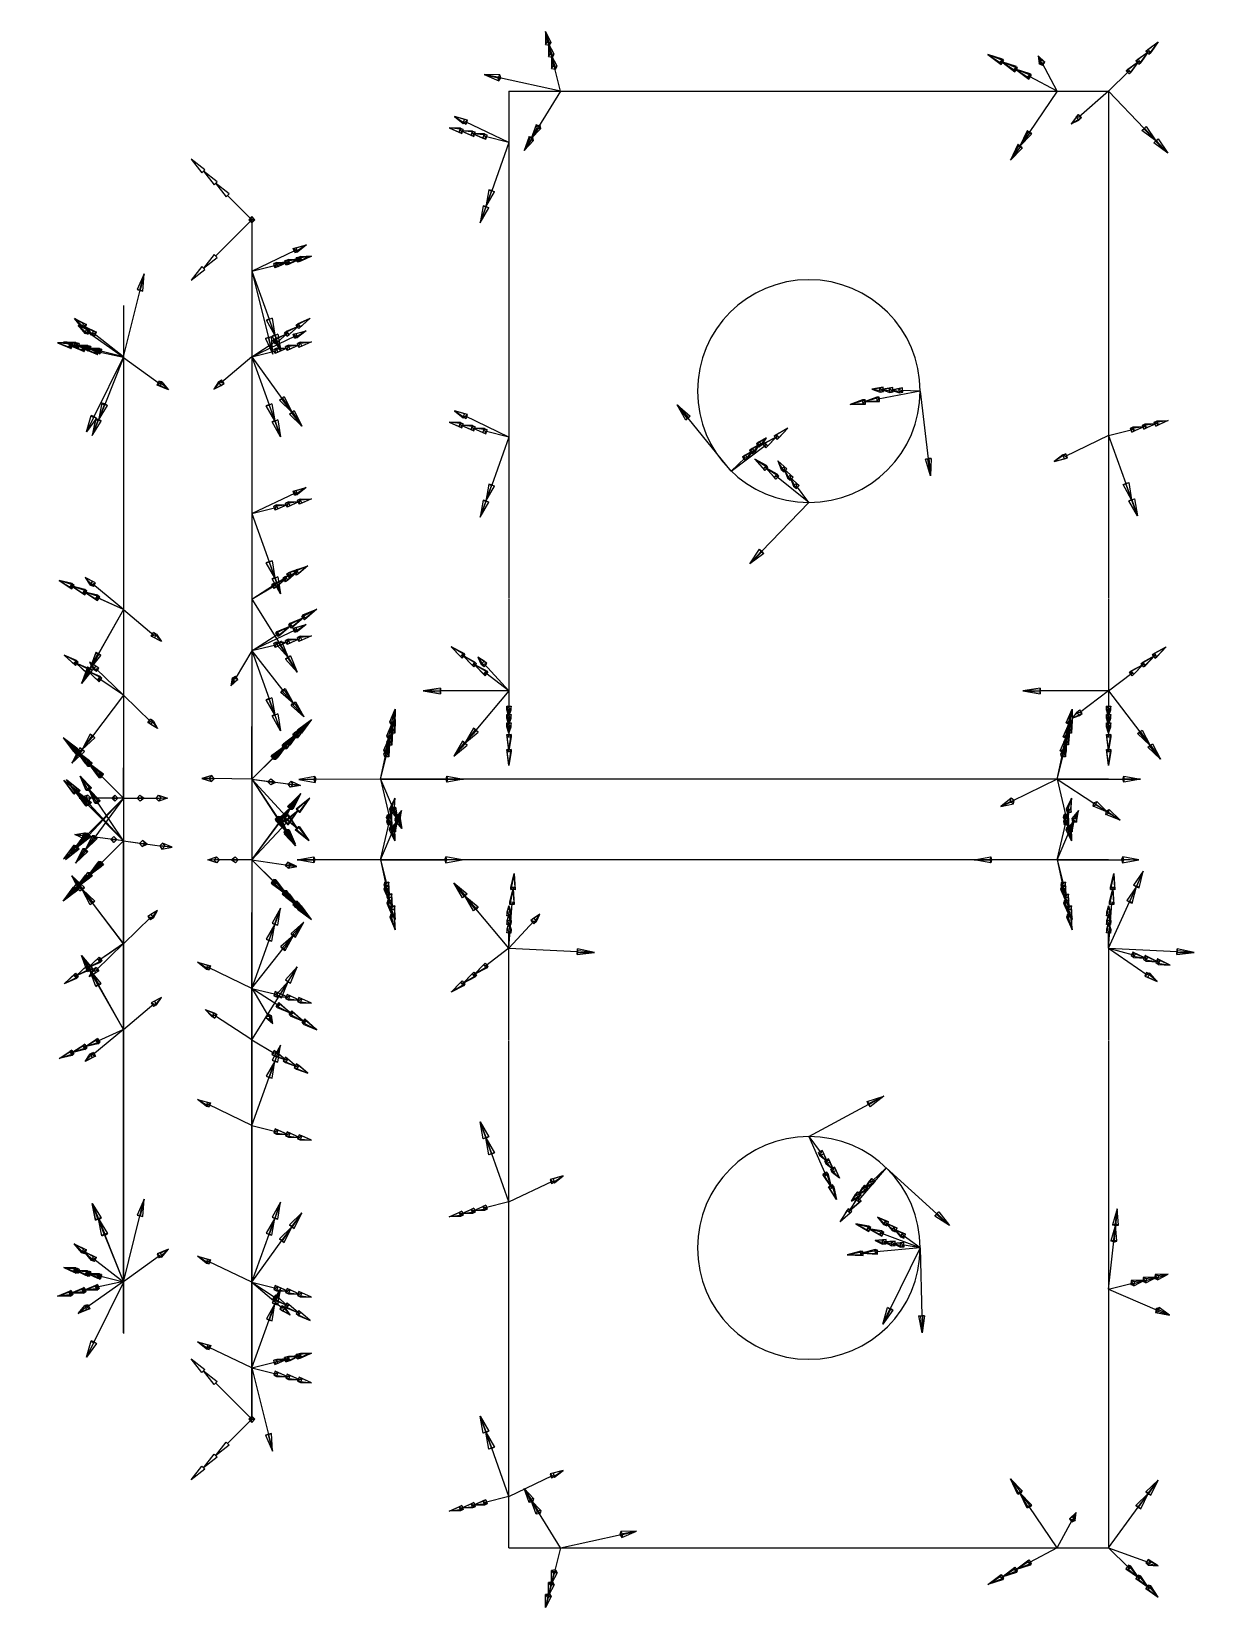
# Model space of a CAD drawing. Header units: millimetres. Extents: x -13087 to 13, y -102 to 102.
# Drawn here: x -12589.6 to -12452.3, y -92 to 92 of the extents above; entities that cross this region are included whole.
import ezdxf

# ---------------------------------------------------------------- set-up
doc = ezdxf.new("R2010")
doc.units = ezdxf.units.MM
for name, color, linetype in [('AutoDetect_116_85', 1, 'Continuous'), ('AutoDetect_117_74', 1, 'Continuous'), ('AutoDetect_118_63', 1, 'Continuous'), ('AutoDetect_118_75', 1, 'Continuous'), ('AutoDetect_118_88', 1, 'Continuous'), ('AutoDetect_119_69', 1, 'Continuous'), ('AutoDetect_119_73', 1, 'Continuous'), ('AutoDetect_119_83', 1, 'Continuous'), ('AutoDetect_122_71', 1, 'Continuous'), ('AutoDetect_123_82', 1, 'Continuous'), ('AutoDetect_124_89', 1, 'Continuous'), ('AutoDetect_125_77', 1, 'Continuous'), ('AutoDetect_25_78', 1, 'Continuous'), ('AutoDetect_27_92', 1, 'Continuous'), ('AutoDetect_29_91', 1, 'Continuous'), ('AutoDetect_30_90', 1, 'Continuous'), ('AutoDetect_43_84', 1, 'Continuous'), ('AutoDetect_44_68', 1, 'Continuous'), ('AutoDetect_44_72', 1, 'Continuous'), ('AutoDetect_45_65', 1, 'Continuous'), ('AutoDetect_45_76', 1, 'Continuous'), ('AutoDetect_48_66', 1, 'Continuous'), ('AutoDetect_49_67', 1, 'Continuous'), ('AutoDetect_50_64', 1, 'Continuous'), ('AutoDetect_51_86', 1, 'Continuous'), ('AutoDetect_52_70', 1, 'Continuous'), ('AutoDetect_55_79', 1, 'Continuous'), ('AutoDetect_56_80', 1, 'Continuous'), ('AutoDetect_57_81', 1, 'Continuous'), ('Lasche_ID_GUID_E915DF57_CAD8_4553_902B_D7BDDE787971', 1, 'Continuous')]:
    doc.layers.add(name, color=color, linetype=linetype)

# ---------------------------------------------------------------- blocks, each defined once
blk = doc.blocks.new('Kontrollpunkt')
at = {"color": 0}
for q in [(0, 6), (8, 0), (0, 0, 4)]:
    blk.add_line((0, 0), q, dxfattribs=at)
for points in [[(0.25, 8, -0.25), (-0.25, 8, -0.25), (-0.25, 8, 0.25), (0, 10, 0), (-0.25, 8, -0.25), (0.25, 8, 0.25), (0, 10, 0), (0.25, 8, -0.25), (0.25, 8, 0.25), (-0.25, 8, 0.25)], [(0.25, 6, -0.25), (-0.25, 6, -0.25), (-0.25, 6, 0.25), (0, 8, 0), (-0.25, 6, -0.25), (0.25, 6, 0.25), (0, 8, 0), (0.25, 6, -0.25), (0.25, 6, 0.25), (-0.25, 6, 0.25)], [(0.25, 0.25, 4), (-0.25, 0.25, 4), (-0.25, -0.25, 4), (0, 0, 6), (-0.25, 0.25, 4), (0.25, -0.25, 4), (0, 0, 6), (0.25, 0.25, 4), (0.25, -0.25, 4), (-0.25, -0.25, 4)], [(0.25, 0.25, 6), (-0.25, 0.25, 6), (-0.25, -0.25, 6), (0, 0, 8), (-0.25, 0.25, 6), (0.25, -0.25, 6), (0, 0, 8), (0.25, 0.25, 6), (0.25, -0.25, 6), (-0.25, -0.25, 6)], [(0.25, 0.25, 8), (-0.25, 0.25, 8), (-0.25, -0.25, 8), (0, 0, 10), (-0.25, 0.25, 8), (0.25, -0.25, 8), (0, 0, 10), (0.25, 0.25, 8), (0.25, -0.25, 8), (-0.25, -0.25, 8)], [(8, 0.25, -0.25), (8, 0.25, 0.25), (8, -0.25, 0.25), (10, 0, 0), (8, 0.25, 0.25), (8, -0.25, -0.25), (10, 0, 0), (8, 0.25, -0.25), (8, -0.25, -0.25), (8, -0.25, 0.25)]]:
    blk.add_polyline3d(points, dxfattribs=at)

msp = doc.modelspace()

# ---------------------------------------------------------------- linework, layer by layer
at = {"layer": 'AutoDetect_116_85', "color": 1}
msp.add_line((-12578.88, 60, 0), (-12578.88, -60, 0), dxfattribs=at)
at = {"layer": 'AutoDetect_117_74', "color": 1}
msp.add_line((-12578.88, 60, -114), (-12578.88, -60, -114), dxfattribs=at)
at = {"layer": 'AutoDetect_118_63', "color": 1}
msp.add_line((-12578.88, 2.5, -94), (-12578.88, 2.5, -20), dxfattribs=at)
at = {"layer": 'AutoDetect_118_63', "color": 1, "extrusion": (-1, 0, 0)}
for centre, start, end in [((-14.5, -94, 12578.88), 315, 0), ((-14.5, -20, 12578.88), 0, 45)]:
    msp.add_arc(centre, 12, start, end, dxfattribs=at)
at = {"layer": 'AutoDetect_118_75', "color": 1}
msp.add_line((-12578.88, 59.9, -8), (-12578.88, 14.5, -8), dxfattribs=at)
at = {"layer": 'AutoDetect_118_75', "color": 1, "extrusion": (1, 0, 0)}
msp.add_arc((14.5, -20, -12578.88), 12, 90, 135, dxfattribs=at)
at = {"layer": 'AutoDetect_118_88', "color": 1}
msp.add_line((-12578.88, 59.9, -106), (-12578.88, 14.5, -106), dxfattribs=at)
at = {"layer": 'AutoDetect_118_88', "color": 1, "extrusion": (-1, 0, 0)}
msp.add_arc((-14.5, -94, 12578.88), 12, 270, 315, dxfattribs=at)
at = {"layer": 'AutoDetect_119_69', "color": 1}
msp.add_line((-12578.88, -2.5, -20), (-12578.88, -2.5, -94), dxfattribs=at)
at = {"layer": 'AutoDetect_119_69', "color": 1, "extrusion": (-1, 0, 0)}
for centre, start, end in [((14.5, -20, 12578.88), 135, 180), ((14.5, -94, 12578.88), 180, 225)]:
    msp.add_arc(centre, 12, start, end, dxfattribs=at)
at = {"layer": 'AutoDetect_119_73', "color": 1}
msp.add_line((-12578.88, -59.9, -8), (-12578.88, -14.5, -8), dxfattribs=at)
at = {"layer": 'AutoDetect_119_73', "color": 1, "extrusion": (-1, 0, 0)}
msp.add_arc((14.5, -20, 12578.88), 12, 90, 135, dxfattribs=at)
at = {"layer": 'AutoDetect_119_83', "color": 1}
msp.add_line((-12578.88, -59.9, -106), (-12578.88, -14.5, -106), dxfattribs=at)
at = {"layer": 'AutoDetect_119_83', "color": 1, "extrusion": (1, 0, 0)}
msp.add_arc((-14.5, -94, -12578.88), 12, 270, 315, dxfattribs=at)
at = {"layer": 'AutoDetect_122_71', "color": 1}
msp.add_line((-12563.88, -60, -114), (-12563.88, -19.7, -114), dxfattribs=at)
at = {"layer": 'AutoDetect_123_82', "color": 1}
msp.add_line((-12563.88, -60, -106), (-12563.88, -19.7, -106), dxfattribs=at)
at = {"layer": 'AutoDetect_124_89', "color": 1}
msp.add_line((-12563.88, 60, -106), (-12563.88, 19.7, -106), dxfattribs=at)
at = {"layer": 'AutoDetect_125_77', "color": 1}
msp.add_line((-12563.88, 60, -114), (-12563.88, 19.7, -114), dxfattribs=at)
at = {"layer": 'AutoDetect_25_78', "color": 1}
for start, end in [(0, 180), (180, 270), (270, 0)]:
    msp.add_arc((-12498.88, 50, -435.4), 13, start, end, dxfattribs=at)
at = {"layer": 'AutoDetect_27_92', "color": 1}
msp.add_line((-12533.88, 85, -435.4), (-12463.88, 85, -435.4), dxfattribs=at)
at = {"layer": 'AutoDetect_29_91', "color": 1}
for p, q in [((-12533.88, 85, -435.4), (-12533.88, 25.78, -435.4)), ((-12533.88, 25.71, -435.38), (-12533.88, 15, -432.3))]:
    msp.add_line(p, q, dxfattribs=at)
at = {"layer": 'AutoDetect_30_90', "color": 1}
for p, q in [((-12463.88, 85, -435.4), (-12463.88, 25.78, -435.4)), ((-12463.88, 25.71, -435.38), (-12463.88, 15, -432.3))]:
    msp.add_line(p, q, dxfattribs=at)
at = {"layer": 'AutoDetect_43_84', "color": 1}
msp.add_line((-12563.88, 70), (-12563.88, -70), dxfattribs=at)
at = {"layer": 'AutoDetect_44_68', "color": 1}
msp.add_line((-12563.88, -4.7, -106), (-12563.88, -4.7, -35.6), dxfattribs=at)
at = {"layer": 'AutoDetect_44_68', "color": 1, "extrusion": (1, 0, 0)}
msp.add_arc((-25.7, -35.6, -12563.88), 21, 0, 45, dxfattribs=at)
at = {"layer": 'AutoDetect_44_72', "color": 1}
msp.add_line((-12563.88, -70, -14.6), (-12563.88, -25.7, -14.6), dxfattribs=at)
at = {"layer": 'AutoDetect_44_72', "color": 1, "extrusion": (-1, 0, 0)}
msp.add_arc((25.7, -35.6, 12563.88), 21, 90, 135, dxfattribs=at)
at = {"layer": 'AutoDetect_45_65', "color": 1}
msp.add_line((-12563.88, 4.7, -106), (-12563.88, 4.7, -35.6), dxfattribs=at)
at = {"layer": 'AutoDetect_45_65', "color": 1, "extrusion": (-1, 0, 0)}
msp.add_arc((-25.7, -35.6, 12563.88), 21, 360, 45, dxfattribs=at)
at = {"layer": 'AutoDetect_45_76', "color": 1}
msp.add_line((-12563.88, 70, -14.6), (-12563.88, 25.7, -14.6), dxfattribs=at)
at = {"layer": 'AutoDetect_45_76', "color": 1, "extrusion": (1, 0, 0)}
msp.add_arc((25.7, -35.6, -12563.88), 21, 90, 135, dxfattribs=at)
at = {"layer": 'AutoDetect_48_66', "color": 1}
msp.add_line((-12463.88, -4.7, -106), (-12548.88, -4.7, -106), dxfattribs=at)
at = {"layer": 'AutoDetect_49_67', "color": 1}
msp.add_line((-12463.88, -4.7, -114), (-12548.88, -4.7, -114), dxfattribs=at)
at = {"layer": 'AutoDetect_50_64', "color": 1}
msp.add_line((-12463.88, 4.7, -114), (-12548.88, 4.7, -114), dxfattribs=at)
at = {"layer": 'AutoDetect_51_86', "color": 1}
msp.add_line((-12463.88, 4.7, -106), (-12548.88, 4.7, -106), dxfattribs=at)
at = {"layer": 'AutoDetect_52_70', "color": 1}
for start, end in [(90, 180), (0, 90), (180, 0)]:
    msp.add_arc((-12498.88, -50, -435.4), 13, start, end, dxfattribs=at)
at = {"layer": 'AutoDetect_55_79', "color": 1}
msp.add_line((-12533.88, -85, -435.4), (-12463.88, -85, -435.4), dxfattribs=at)
at = {"layer": 'AutoDetect_56_80', "color": 1}
for p, q in [((-12463.88, -15, -432.3), (-12463.88, -25.71, -435.38)), ((-12463.88, -25.78, -435.4), (-12463.88, -85, -435.4))]:
    msp.add_line(p, q, dxfattribs=at)
at = {"layer": 'AutoDetect_57_81', "color": 1}
for p, q in [((-12533.88, -25.71, -435.38), (-12533.88, -15, -432.3)), ((-12533.88, -85, -435.4), (-12533.88, -25.78, -435.4))]:
    msp.add_line(p, q, dxfattribs=at)

# ---------------------------------------------------------------- block references
at = {"layer": 'AutoDetect_116_85', "color": 1, "extrusion": (-0.696365, 0.173648, 0.696364), "rotation": 180}
for p in [(2991.12, -8508.31, 8768.87), (3095.92, -8490.12, 8750.11)]:
    msp.add_blockref('Kontrollpunkt', p, dxfattribs=at)
at = {"layer": 'AutoDetect_117_74', "color": 1, "extrusion": (-0.696364, 0.173648, -0.696365), "rotation": 17.3098178519698}
for p in [(2991.13, 8426.5, 8848.24), (3095.92, 8408.31, 8829.49)]:
    msp.add_blockref('Kontrollpunkt', p, dxfattribs=at)
at = {"layer": 'AutoDetect_118_63', "color": 1, "extrusion": (-0.704416, 0.704416, 0.087155), "rotation": 274.9810287247107}
msp.add_blockref('Kontrollpunkt', (8892.85, -869.01, 8854.34), dxfattribs=at)
at = {"layer": 'AutoDetect_118_63', "color": 1, "extrusion": (-0.696364, 0.696364, -0.173649), "rotation": 260.1488827441794}
for p in [(8892.85, 1491.67, 8770.6), (8892.85, 1515.3, 8766.43)]:
    msp.add_blockref('Kontrollpunkt', p, dxfattribs=at)
at = {"layer": 'AutoDetect_118_63', "color": 1, "extrusion": (-0.650896, 0.650895, 0.39073), "rotation": 291.3420907947096}
msp.add_blockref('Kontrollpunkt', (8892.84, -3562.62, 8152.44), dxfattribs=at)
at = {"layer": 'AutoDetect_118_63', "color": 1, "extrusion": (-0.650895, 0.650895, -0.390732), "rotation": 248.6578211791729}
msp.add_blockref('Kontrollpunkt', (8892.85, 3457.69, 8196.97), dxfattribs=at)
at = {"layer": 'AutoDetect_118_75', "color": 1, "extrusion": (-0.768104, 0.173648, -0.61633), "rotation": 284.5548164948003}
msp.add_blockref('Kontrollpunkt', (2721.18, 7562.93, 9676.18), dxfattribs=at)
at = {"layer": 'AutoDetect_118_75', "color": 1, "extrusion": (-0.750762, 0.339809, -0.566468), "rotation": 278.9759402405097}
msp.add_blockref('Kontrollpunkt', (5164.56, 6490.68, 9456.61), dxfattribs=at)
at = {"layer": 'AutoDetect_118_75', "color": 1, "extrusion": (-0.69077, 0.46977, -0.549685), "rotation": 275.5552307979997}
msp.add_blockref('Kontrollpunkt', (7061.72, 5715.34, 8700.32), dxfattribs=at)
at = {"layer": 'AutoDetect_118_88', "color": 1, "extrusion": (-0.768104, 0.173648, 0.61633), "rotation": 255.4452202864361}
msp.add_blockref('Kontrollpunkt', (2721.18, -7652.71, 9605.92), dxfattribs=at)
at = {"layer": 'AutoDetect_118_88', "color": 1, "extrusion": (-0.750763, 0.339807, 0.566468), "rotation": 261.023987191016}
msp.add_blockref('Kontrollpunkt', (5164.52, -6584.63, 9392.04), dxfattribs=at)
at = {"layer": 'AutoDetect_118_88', "color": 1, "extrusion": (-0.690765, 0.469777, 0.549684), "rotation": 264.4449831025933}
msp.add_blockref('Kontrollpunkt', (7061.83, -5810.52, 8637.6), dxfattribs=at)
at = {"layer": 'AutoDetect_119_69', "color": 1, "extrusion": (-0.650895, -0.650895, -0.390732), "rotation": 116.9857351929234}
msp.add_blockref('Kontrollpunkt', (-8892.85, 3457.69, 8196.97), dxfattribs=at)
at = {"layer": 'AutoDetect_119_69', "color": 1, "extrusion": (-0.704416, -0.704416, -0.087156), "rotation": 96.48014043852945}
msp.add_blockref('Kontrollpunkt', (-8892.85, 755.45, 8864.27), dxfattribs=at)
at = {"layer": 'AutoDetect_119_69', "color": 1, "extrusion": (-0.696364, -0.696364, 0.173647), "rotation": 77.24864572636929}
for p in [(-8892.85, -1603.92, 8750.81), (-8892.85, -1627.56, 8746.64)]:
    msp.add_blockref('Kontrollpunkt', p, dxfattribs=at)
at = {"layer": 'AutoDetect_119_69', "color": 1, "extrusion": (-0.650896, -0.650895, 0.39073), "rotation": 63.01437079299767}
msp.add_blockref('Kontrollpunkt', (-8892.84, -3562.62, 8152.44), dxfattribs=at)
at = {"layer": 'AutoDetect_119_73', "color": 1, "extrusion": (-0.690766, -0.469779, -0.549682), "rotation": 84.44491937290078}
msp.add_blockref('Kontrollpunkt', (-7061.85, 5715.26, 8700.27), dxfattribs=at)
at = {"layer": 'AutoDetect_119_73', "color": 1, "extrusion": (-0.750763, -0.339806, -0.566469), "rotation": 81.02397655659654}
msp.add_blockref('Kontrollpunkt', (-5164.51, 6490.7, 9456.62), dxfattribs=at)
at = {"layer": 'AutoDetect_119_73', "color": 1, "extrusion": (-0.768104, -0.173648, -0.616329), "rotation": 75.44519563503134}
msp.add_blockref('Kontrollpunkt', (-2721.18, 7562.93, 9676.19), dxfattribs=at)
at = {"layer": 'AutoDetect_119_83', "color": 1, "extrusion": (-0.690765, -0.469777, 0.549684), "rotation": 95.55500915416839}
msp.add_blockref('Kontrollpunkt', (-7061.83, -5810.52, 8637.6), dxfattribs=at)
at = {"layer": 'AutoDetect_119_83', "color": 1, "extrusion": (-0.750763, -0.339807, 0.566468), "rotation": 98.97601166918626}
msp.add_blockref('Kontrollpunkt', (-5164.53, -6584.63, 9392.04), dxfattribs=at)
at = {"layer": 'AutoDetect_119_83', "color": 1, "extrusion": (-0.768104, -0.173648, 0.61633), "rotation": 104.5547888777552}
msp.add_blockref('Kontrollpunkt', (-2721.18, -7652.7, 9605.92), dxfattribs=at)
at = {"layer": 'AutoDetect_122_71', "color": 1, "extrusion": (0.696365, -0.173648, -0.696364), "rotation": 278.1385910543815}
for p in [(-3059.01, -8567.58, -8666.24), (-3092.29, -8561.8, -8660.28)]:
    msp.add_blockref('Kontrollpunkt', p, dxfattribs=at)
at = {"layer": 'AutoDetect_123_82', "color": 1, "extrusion": (0.758596, -0.48481, 0.435307), "rotation": 257.5915536929632}
msp.add_blockref('Kontrollpunkt', (-6782.36, 4508.36, -9567.5), dxfattribs=at)
at = {"layer": 'AutoDetect_123_82', "color": 1, "extrusion": (0.67862, -0.448019, 0.582026), "rotation": 265.9889591411776}
msp.add_blockref('Kontrollpunkt', (-6967.19, 5999.04, -8563.6), dxfattribs=at)
at = {"layer": 'AutoDetect_124_89', "color": 1, "extrusion": (0.678617, 0.44802, 0.582028), "rotation": 94.01078882703706}
msp.add_blockref('Kontrollpunkt', (6967.22, 5999.05, -8563.56), dxfattribs=at)
at = {"layer": 'AutoDetect_124_89', "color": 1, "extrusion": (0.757002, 0.48481, 0.438073), "rotation": 102.2555046803508}
msp.add_blockref('Kontrollpunkt', (6792.46, 4534.92, -9547.77), dxfattribs=at)
at = {"layer": 'AutoDetect_125_77', "color": 1, "extrusion": (0.696365, 0.173648, -0.696364), "rotation": 81.86140894561854}
for p in [(3092.29, -8561.8, -8660.28), (3059.01, -8567.58, -8666.24)]:
    msp.add_blockref('Kontrollpunkt', p, dxfattribs=at)
at = {"layer": 'AutoDetect_25_78', "color": 1, "extrusion": (0.406794, 0.390131, -0.826024), "rotation": 5.495252190223006}
msp.add_blockref('Kontrollpunkt', (8686.96, -7679.01, -4712.64), dxfattribs=at)
at = {"layer": 'AutoDetect_25_78', "color": 1, "extrusion": (-0.563223, 0.020871, -0.826042), "rotation": 349.1672513966734}
msp.add_blockref('Kontrollpunkt', (412.4, 10062.92, 7393.03), dxfattribs=at)
at = {"layer": 'AutoDetect_25_78', "color": 1, "extrusion": (-0.359874, 0.485827, -0.796532), "rotation": 348.1051633659337}
msp.add_blockref('Kontrollpunkt', (10021.52, 5686.4, 4862.81), dxfattribs=at)
at = {"layer": 'AutoDetect_27_92', "color": 1, "extrusion": (-0.173648, 0.696364, 0.696364), "rotation": 324.6433736224336}
msp.add_blockref('Kontrollpunkt', (12135.08, -2480.72, 1931.44), dxfattribs=at)
at = {"layer": 'AutoDetect_27_92', "color": 1, "extrusion": (-0.808914, 0.42858, 0.402463), "rotation": 254.8982111662625}
msp.add_blockref('Kontrollpunkt', (5762.92, -4849.29, 9948.26), dxfattribs=at)
at = {"layer": 'AutoDetect_29_91', "color": 1, "extrusion": (-0.696364, 0.173648, 0.696364), "rotation": 261.8614270189084}
for p in [(2955.98, -8794.61, 8438.67), (2989.32, -8788.82, 8432.7)]:
    msp.add_blockref('Kontrollpunkt', p, dxfattribs=at)
at = {"layer": 'AutoDetect_29_91', "color": 1, "extrusion": (-0.673786, 0.515375, 0.529529), "rotation": 264.6879005959153}
msp.add_blockref('Kontrollpunkt', (7602.98, -5643.26, 8223.97), dxfattribs=at)
at = {"layer": 'AutoDetect_30_90', "color": 2, "extrusion": (0.578134, 0.575779, 0.578134), "rotation": 87.7783710749779}
msp.add_blockref('Kontrollpunkt', (8855.51, 4715.72, -7408.58), dxfattribs=at)
at = {"layer": 'AutoDetect_30_90', "color": 2, "extrusion": (0.696364, 0.173648, 0.696364), "rotation": 98.13857298109163}
msp.add_blockref('Kontrollpunkt', (3059.18, 8101.48, -8974.82), dxfattribs=at)
at = {"layer": 'AutoDetect_30_90', "color": 2, "extrusion": (0.673786, 0.515375, 0.529529), "rotation": 89.73827167730418}
msp.add_blockref('Kontrollpunkt', (7584.28, 4870.73, -8619.18), dxfattribs=at)
at = {"layer": 'AutoDetect_43_84', "color": 1, "extrusion": (0.696364, 0.173648, 0.696365), "rotation": 180}
for p in [(3101.99, 8478.3, -8737.92), (2977.79, 8499.87, -8760.15)]:
    msp.add_blockref('Kontrollpunkt', p, dxfattribs=at)
at = {"layer": 'AutoDetect_44_68', "color": 1, "extrusion": (0.650896, -0.650895, -0.39073), "rotation": 248.6579092052904}
msp.add_blockref('Kontrollpunkt', (-8887.33, -3502.72, -8160.81), dxfattribs=at)
at = {"layer": 'AutoDetect_44_68', "color": 1, "extrusion": (0.696364, -0.696364, -0.173647), "rotation": 260.1489650226425}
for p in [(-8887.33, -1607.11, -8734.31), (-8887.33, -1587.02, -8737.85)]:
    msp.add_blockref('Kontrollpunkt', p, dxfattribs=at)
at = {"layer": 'AutoDetect_44_68', "color": 1, "extrusion": (0.63158, -0.631581, 0.449681), "rotation": 288.3046718558933}
msp.add_blockref('Kontrollpunkt', (-8887.33, 3898.79, -7979.79), dxfattribs=at)
at = {"layer": 'AutoDetect_44_72', "color": 1, "extrusion": (0.650896, -0.390731, -0.650895), "rotation": 271.2695606764777}
msp.add_blockref('Kontrollpunkt', (-6488.46, -7013.93, -8158.23), dxfattribs=at)
at = {"layer": 'AutoDetect_44_72', "color": 1, "extrusion": (0.696365, -0.173648, -0.696364), "rotation": 278.1385910543815}
for p in [(-3074.53, -8493.54, -8732.68), (-3101.99, -8488.77, -8727.76)]:
    msp.add_blockref('Kontrollpunkt', p, dxfattribs=at)
at = {"layer": 'AutoDetect_45_65', "color": 1, "extrusion": (0.650896, 0.650895, -0.39073), "rotation": 116.9856292070023}
msp.add_blockref('Kontrollpunkt', (8887.33, -3502.72, -8160.81), dxfattribs=at)
at = {"layer": 'AutoDetect_45_65', "color": 1, "extrusion": (0.696364, 0.696364, -0.173647), "rotation": 102.7513542736308}
for p in [(8887.33, -1607.11, -8734.31), (8887.33, -1587.02, -8737.85)]:
    msp.add_blockref('Kontrollpunkt', p, dxfattribs=at)
at = {"layer": 'AutoDetect_45_65', "color": 1, "extrusion": (0.631603, 0.631604, 0.449616), "rotation": 65.0032934579598}
msp.add_blockref('Kontrollpunkt', (8887.33, 3898.21, -7980.08), dxfattribs=at)
at = {"layer": 'AutoDetect_45_76', "color": 1, "extrusion": (0.696365, 0.173648, -0.696364), "rotation": 81.86140894561854}
for p in [(3101.99, -8488.77, -8727.76), (3074.53, -8493.54, -8732.68)]:
    msp.add_blockref('Kontrollpunkt', p, dxfattribs=at)
at = {"layer": 'AutoDetect_45_76', "color": 1, "extrusion": (0.650896, 0.390731, -0.650895), "rotation": 88.73043932352225}
msp.add_blockref('Kontrollpunkt', (6488.46, -7013.93, -8158.23), dxfattribs=at)
at = {"layer": 'AutoDetect_48_66', "color": 1, "extrusion": (0.173648, -0.818064, 0.548285), "rotation": 338.8362327334617}
msp.add_blockref('Kontrollpunkt', (-12276.36, 1337.48, -2233.36), dxfattribs=at)
at = {"layer": 'AutoDetect_48_66', "color": 1, "extrusion": (0.173648, -0.818072, 0.548275), "rotation": 338.8360234603833}
msp.add_blockref('Kontrollpunkt', (-12199.09, 1328.44, -2219.64), dxfattribs=at)
at = {"layer": 'AutoDetect_49_67', "color": 1, "extrusion": (0.173648, -0.696364, -0.696364), "rotation": 199.7021522331678}
for p in [(-12177.16, -2192.99, -2096.43), (-12100.51, -2179.68, -2082.71)]:
    msp.add_blockref('Kontrollpunkt', p, dxfattribs=at)
at = {"layer": 'AutoDetect_50_64', "color": 1, "extrusion": (0.173648, 0.696364, -0.696364), "rotation": 160.2978477668322}
for p in [(12177.16, -2192.99, -2096.43), (12100.51, -2179.68, -2082.71)]:
    msp.add_blockref('Kontrollpunkt', p, dxfattribs=at)
at = {"layer": 'AutoDetect_51_86', "color": 1, "extrusion": (0.173648, 0.818035, 0.54833), "rotation": 21.32788120154503}
msp.add_blockref('Kontrollpunkt', (12276.34, 1337.65, -2233.37), dxfattribs=at)
at = {"layer": 'AutoDetect_51_86', "color": 1, "extrusion": (0.173648, 0.818064, 0.548285), "rotation": 54.81987103972012}
msp.add_blockref('Kontrollpunkt', (12199.08, 1328.48, -2219.65), dxfattribs=at)
at = {"layer": 'AutoDetect_52_70', "color": 1, "extrusion": (0.360121, -0.485716, -0.796488), "rotation": 10.20131449881369}
msp.add_blockref('Kontrollpunkt', (-10062.33, -6168.73, -4136.34), dxfattribs=at)
at = {"layer": 'AutoDetect_52_70', "color": 1, "extrusion": (-0.40667, -0.390217, -0.826045), "rotation": 355.348694768121}
msp.add_blockref('Kontrollpunkt', (-8618.13, 7222.24, 5454.77), dxfattribs=at)
at = {"layer": 'AutoDetect_52_70', "color": 1, "extrusion": (-0.498026, 0.359997, -0.788906), "rotation": 347.7369019446306}
msp.add_blockref('Kontrollpunkt', (7355.04, 7692.3, 6543.79), dxfattribs=at)
at = {"layer": 'AutoDetect_52_70', "color": 1, "extrusion": (-0.524337, 0.087156, -0.847038), "rotation": 347.425862354626}
msp.add_blockref('Kontrollpunkt', (2096.65, 10194.5, 6911.26), dxfattribs=at)
at = {"layer": 'AutoDetect_55_79', "color": 1, "extrusion": (-0.808914, -0.42858, 0.402463), "rotation": 105.1017888337375}
msp.add_blockref('Kontrollpunkt', (-5762.92, -4849.29, 9948.26), dxfattribs=at)
at = {"layer": 'AutoDetect_55_79', "color": 1, "extrusion": (-0.173648, -0.696364, 0.696364), "rotation": 35.35662637756649}
msp.add_blockref('Kontrollpunkt', (-12135.08, -2480.72, 1931.44), dxfattribs=at)
at = {"layer": 'AutoDetect_56_80', "color": 2, "extrusion": (0.718942, -0.199186, 0.665919), "rotation": 256.9564906689938}
msp.add_blockref('Kontrollpunkt', (-3342.27, 7673.45, -9245.7), dxfattribs=at)
at = {"layer": 'AutoDetect_56_80', "color": 2, "extrusion": (0.696364, 0.173648, 0.696364), "rotation": 242.1592747857405}
msp.add_blockref('Kontrollpunkt', (2962.51, 8118.27, -8992.12), dxfattribs=at)
at = {"layer": 'AutoDetect_56_80', "color": 2, "extrusion": (0.578134, -0.575779, 0.578134), "rotation": 284.8448175388901}
msp.add_blockref('Kontrollpunkt', (-8855.51, 4715.72, -7408.58), dxfattribs=at)
at = {"layer": 'AutoDetect_57_81', "color": 1, "extrusion": (-0.673787, -0.515373, 0.529531), "rotation": 95.31204154631166}
msp.add_blockref('Kontrollpunkt', (-7602.95, -5643.29, 8223.98), dxfattribs=at)
at = {"layer": 'AutoDetect_57_81', "color": 1, "extrusion": (-0.696364, -0.173648, 0.696364), "rotation": 98.13857298109163}
for p in [(-2989.32, -8788.82, 8432.7), (-2955.98, -8794.61, 8438.67)]:
    msp.add_blockref('Kontrollpunkt', p, dxfattribs=at)
at = {"layer": 'Lasche_ID_GUID_E915DF57_CAD8_4553_902B_D7BDDE787971', "color": 2, "extrusion": (-0.707107, 0.707107, 0), "rotation": 270}
for p in [(8834.51, -14.6, 8933.51), (8834.51, 0, 8933.51)]:
    msp.add_blockref('Kontrollpunkt', p, dxfattribs=at)
at = {"layer": 'Lasche_ID_GUID_E915DF57_CAD8_4553_902B_D7BDDE787971', "color": 2, "extrusion": (0, -0.493423, 0.86979), "rotation": 180}
for p in [(-12533.88, -200.26, -383.41), (-12463.88, -200.26, -383.41)]:
    msp.add_blockref('Kontrollpunkt', p, dxfattribs=at)
at = {"layer": 'Lasche_ID_GUID_E915DF57_CAD8_4553_902B_D7BDDE787971', "color": 2, "extrusion": (-3.46945e-18, 0.493425, 0.869788), "rotation": 176.5364741218311}
for p in [(12533.88, -200.26, -383.41), (12463.88, -200.26, -383.41)]:
    msp.add_blockref('Kontrollpunkt', p, dxfattribs=at)
at = {"layer": 'Lasche_ID_GUID_E915DF57_CAD8_4553_902B_D7BDDE787971', "color": 2, "extrusion": (-0.707107, -0.707107, 0), "rotation": 90}
for p in [(-8834.51, -14.6, 8933.51), (-8834.51, 0, 8933.51)]:
    msp.add_blockref('Kontrollpunkt', p, dxfattribs=at)

doc.saveas('drawing.dxf')
